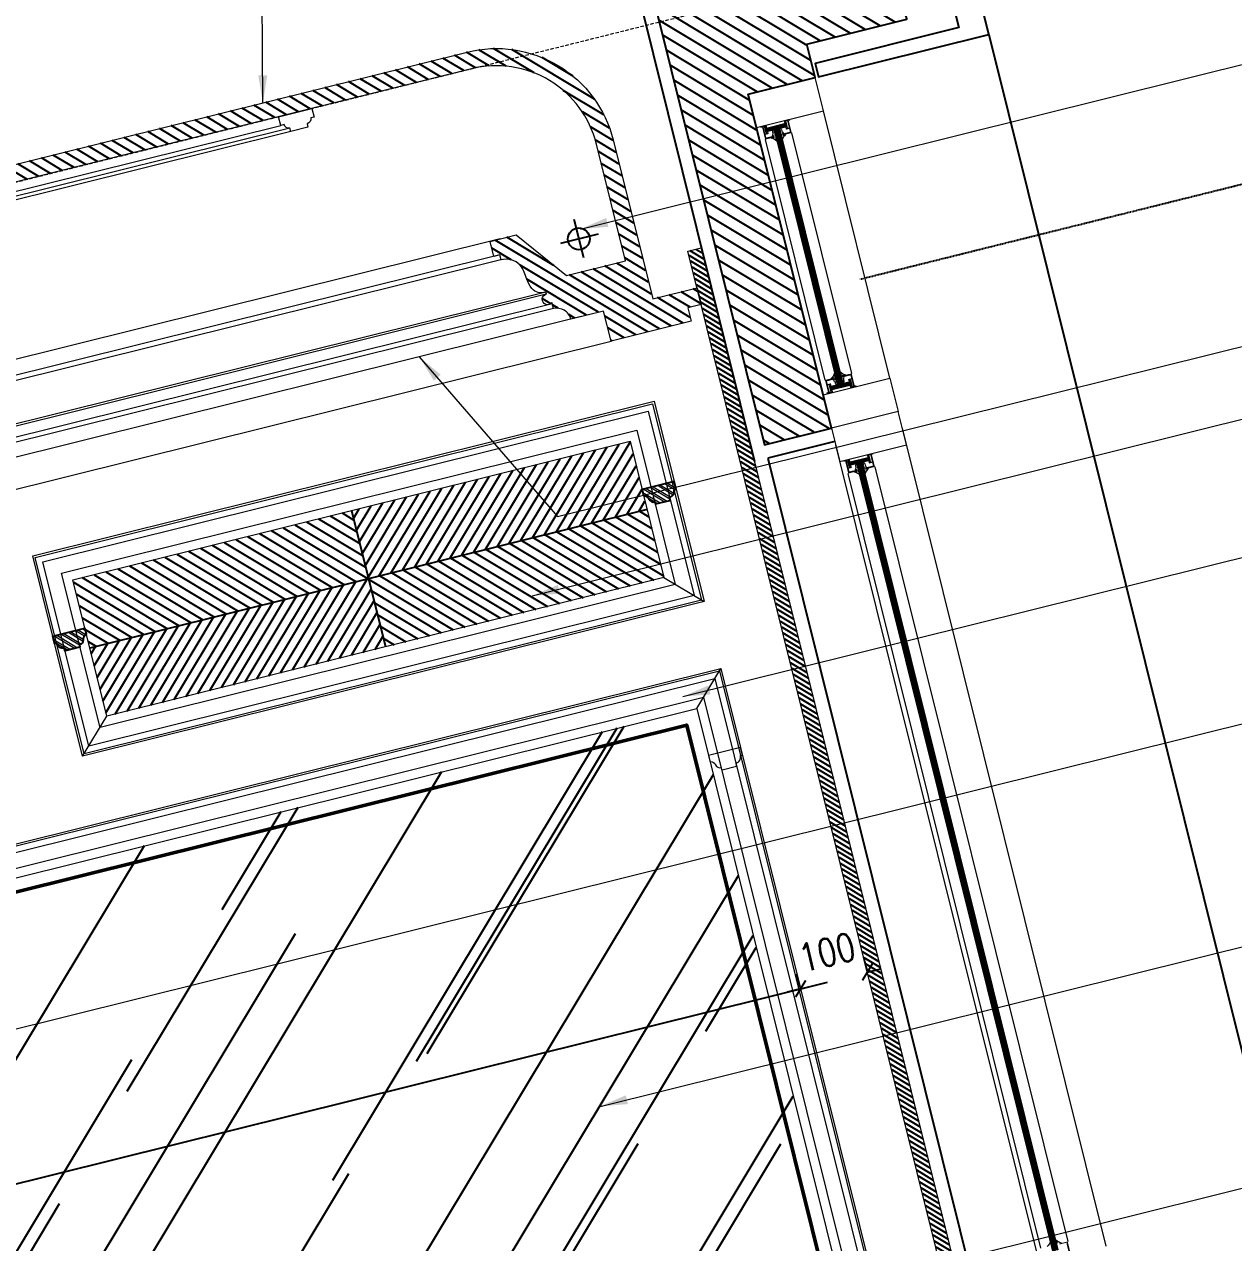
# Model space of a CAD drawing. Header units: inches. Extents: x 252212 to 296477, y 417293 to 492071.
# Drawn here: x 284515 to 286272, y 478074 to 479844 of the extents above; entities that cross this region are included whole.
import ezdxf

# ---------------------------------------------------------------- set-up
doc = ezdxf.new("R2010")
doc.units = ezdxf.units.IN
doc.header["$MEASUREMENT"] = 0
for name, pattern in [('DASHED', [0.75, 0.5, -0.25]), ('HIDDEN', [0.375, 0.25, -0.125]), ('HIDDEN2', [0.1875, 0.125, -0.0625])]:
    doc.linetypes.add(name, pattern=pattern)
for name, color, linetype, lineweight in [('1', 1, 'Continuous', 50), ('A-Dim-ID', 9, 'Continuous', 20), ('A-FLOR-SLAB', 5, 'Continuous', 40), ('A-GLAZ', 134, 'Continuous', 18), ('A-RNDR-ALUM', 1, 'Continuous', 9), ('A-RNDR-PT36', 253, 'Continuous', 20), ('GRC', 41, 'Continuous', 0), ('ID-NOTES', 3, 'Continuous', 0), ('Marble', 6, 'Continuous', 0)]:
    doc.layers.add(name, color=color, linetype=linetype, lineweight=lineweight)
for name, color, linetype in [('8', 8, 'Continuous'), ('A-DIM', 9, 'Continuous'), ('A-Hidden', 8, 'HIDDEN'), ('gypsum', 31, 'Continuous'), ('Layer1', 1, 'Continuous'), ('Layer2', 2, 'Continuous'), ('Layer3', 7, 'Continuous'), ('Layer7', 8, 'Continuous'), ('LIGHT', 130, 'Continuous'), ('MARBLE HATCH', 251, 'Continuous'), ('WOOD LINES', 35, 'Continuous')]:
    doc.layers.add(name, color=color, linetype=linetype)
doc.styles.add('ST9', font='romans.shx', dxfattribs={"width": 0.8})
doc.styles.add('ZZ-Dim All', font='romans.shx', dxfattribs={"width": 0.8})
doc.dimstyles.new('DIM 0200', dxfattribs={"dimscale": 200, "dimtxt": 1, "dimasz": 0.8, "dimexe": 0.5, "dimexo": 1, "dimgap": 0.4, "dimtad": 1, "dimdec": 0, "dimrnd": 10, "dimdsep": 46, "dimtxsty": 'ZZ-Dim All', "dimblk1": 'ARCHTICK', "dimblk2": 'ARCHTICK', "dimsah": 1, "dimcen": 1, "dimdle": 0.5, "dimclrd": 256, "dimclre": 256, "dimclrt": 256, "dimadec": 0, "dimazin": 2, "dimtfac": 1, "dimtdec": 0, "dimtix": 1, "dimtmove": 2, "dimatfit": 2, "dimfxl": 1, "dimfxlon": 1, "dimtolj": 1, "dimtzin": 0, "dimlwd": -1, "dimlwe": -1, "dimarcsym": 0})
doc.dimstyles.new('DIM-100', dxfattribs={"dimscale": 50, "dimtxt": 1.25, "dimasz": 1, "dimexe": 1, "dimexo": 1, "dimgap": 0.6, "dimtad": 1, "dimdec": 0, "dimrnd": 5, "dimdsep": 46, "dimtxsty": 'ZZ-Dim All', "dimblk1": 'ARCHTICK', "dimblk2": 'ARCHTICK', "dimsah": 1, "dimcen": 1, "dimdle": 1, "dimclrd": 256, "dimclre": 8, "dimclrt": 256, "dimazin": 2, "dimtfac": 1, "dimtdec": 0, "dimtix": 1, "dimtmove": 2, "dimatfit": 2, "dimfxl": 0.1, "dimtolj": 1, "dimtzin": 0, "dimlwd": -1, "dimlwe": -1, "dimarcsym": 0})
doc.dimstyles.new('DIM-20', dxfattribs={"dimscale": 1000, "dimtxt": 0.044, "dimasz": 0.035, "dimexe": 0.022, "dimexo": 0.022, "dimgap": 0.022, "dimtad": 1, "dimdec": 0, "dimzin": 0, "dimdsep": 46, "dimtxsty": 'ST9', "dimblk1": 'ARCHTICK', "dimblk2": 'ARCHTICK', "dimsah": 1, "dimcen": 0.088, "dimdle": 0.04, "dimclrd": 256, "dimclre": 256, "dimclrt": 3, "dimadec": 0, "dimazin": 0, "dimtfac": 1, "dimtdec": 0, "dimtix": 1, "dimtofl": 0, "dimtmove": 1, "dimatfit": 3, "dimldrblk": 'CLOSED', "dimfxl": 1, "dimtolj": 1, "dimtzin": 0, "dimarcsym": 0})
pattern_1 = [(148.971423, (267234.37, 421377.798), (-6.443319, -10.711379), [])]
pattern_2 = [(58.971423, (267234.37, 421377.798), (-10.711379, 6.443319), [])]

# ---------------------------------------------------------------- blocks, each defined once
blk = doc.blocks.new('GLAZ-4')
at = {"layer": 'A-GLAZ'}
for p, q in [((-26.3, 2238.5, 0), (-26.3, 1858.6, 0)), ((-24.9, 2238.5, 0), (-24.9, 1858.6, 0)), ((-23.6, 2238.5, 0), (-23.6, 1858.6, 0)), ((-22.3, 2238.5, 0), (-22.3, 1858.6, 0)), ((-20.9, 2238.5, 0), (-20.9, 1858.6, 0)), ((-19.6, 2238.5, 0), (-19.6, 1858.6, 0)), ((-18.3, 2238.5, 0), (-18.3, 1858.6, 0)), ((-26.3, 561.6, 0), (-26.3, 1741.5, 0)), ((-24.9, 561.6, 0), (-24.9, 1741.5, 0)), ((-23.6, 561.6, 0), (-23.6, 1741.5, 0)), ((-22.3, 561.6, 0), (-22.3, 1741.5, 0)), ((-20.9, 561.6, 0), (-20.9, 1741.5, 0)), ((-19.6, 561.6, 0), (-19.6, 1741.5, 0)), ((-18.3, 561.6, 0), (-18.3, 1741.5, 0))]:
    blk.add_line(p, q, dxfattribs=at)
at = {"layer": 'A-RNDR-ALUM'}
for p, q in [((-50, 1850, 0), (-50, 2250, 0)), ((50, 1850, 0), (50, 2250, 0)), ((-38.2, 2247.4, 0), (-37.5, 2247.4, 0)), ((-38.2, 2239.4, 0), (-38.2, 2247.4, 0)), ((-38.2, 2247.4, 0), (-37.5, 2247.4, 0)), ((-38.2, 2239.4, 0), (-38.2, 2247.4, 0)), ((-38.2, 2239.4, 0), (-37.5, 2239.4, 0)), ((-38.2, 2239.4, 0), (-37.5, 2239.4, 0)), ((-37.5, 2239.4, 0), (-37.5, 2247.4, 0)), ((-37.5, 2239.4, 0), (-37.5, 2247.4, 0)), ((-37.5, 2245.7, 0), (-7.1, 2245.7, 0)), ((-37.5, 2245.7, 0), (-7.1, 2245.7, 0)), ((-37.5, 2244.6, 0), (-7.1, 2244.6, 0)), ((-37.5, 2244.6, 0), (-7.1, 2244.6, 0)), ((-37.5, 2243.4, 0), (-7.1, 2243.4, 0)), ((-37.5, 2243.4, 0), (-7.1, 2243.4, 0)), ((-37.5, 2242.2, 0), (-7.1, 2242.2, 0)), ((-37.5, 2242.2, 0), (-7.1, 2242.2, 0)), ((-37.5, 2241.1, 0), (-7.1, 2241.1, 0)), ((-37.5, 2241.1, 0), (-7.1, 2241.1, 0)), ((-36, 2247.4, 0), (-35.3, 2247.4, 0)), ((-36, 2247.4, 0), (-35.3, 2247.4, 0)), ((-36, 2239.4, 0), (-35.3, 2239.4, 0)), ((-36, 2239.4, 0), (-35.3, 2239.4, 0)), ((-6.4, 2247.4, 0), (-7.1, 2247.4, 0)), ((-7.1, 2239.4, 0), (-7.1, 2247.4, 0)), ((-6.4, 2247.4, 0), (-7.1, 2247.4, 0)), ((-7.1, 2239.4, 0), (-7.1, 2247.4, 0)), ((-6.4, 2239.4, 0), (-7.1, 2239.4, 0)), ((-6.4, 2239.4, 0), (-7.1, 2239.4, 0)), ((-6.4, 2239.4, 0), (-6.4, 2247.4, 0)), ((-6.4, 2239.4, 0), (-6.4, 2247.4, 0)), ((-38.2, 1860.7, 0), (-37.5, 1860.7, 0)), ((-38.2, 1860.7, 0), (-38.2, 1852.6, 0)), ((-38.2, 1860.7, 0), (-37.5, 1860.7, 0)), ((-38.2, 1860.7, 0), (-38.2, 1852.6, 0)), ((-37.5, 1860.7, 0), (-37.5, 1852.6, 0)), ((-37.5, 1860.7, 0), (-37.5, 1852.6, 0)), ((-37.5, 1859, 0), (-7.1, 1859, 0)), ((-37.5, 1859, 0), (-7.1, 1859, 0)), ((-36, 1860.7, 0), (-35.3, 1860.7, 0)), ((-36, 1860.7, 0), (-35.3, 1860.7, 0)), ((-6.4, 1860.7, 0), (-7.1, 1860.7, 0)), ((-7.1, 1860.7, 0), (-7.1, 1852.6, 0)), ((-6.4, 1860.7, 0), (-7.1, 1860.7, 0)), ((-7.1, 1860.7, 0), (-7.1, 1852.6, 0)), ((-6.4, 1860.7, 0), (-6.4, 1852.6, 0)), ((-6.4, 1860.7, 0), (-6.4, 1852.6, 0)), ((-38.2, 1852.6, 0), (-37.5, 1852.6, 0)), ((-38.2, 1852.6, 0), (-37.5, 1852.6, 0)), ((-37.5, 1857.8, 0), (-7.1, 1857.8, 0)), ((-37.5, 1857.8, 0), (-7.1, 1857.8, 0)), ((-37.5, 1856.6, 0), (-7.1, 1856.6, 0)), ((-37.5, 1856.6, 0), (-7.1, 1856.6, 0)), ((-37.5, 1855.5, 0), (-7.1, 1855.5, 0)), ((-37.5, 1855.5, 0), (-7.1, 1855.5, 0)), ((-37.5, 1854.3, 0), (-7.1, 1854.3, 0)), ((-37.5, 1854.3, 0), (-7.1, 1854.3, 0)), ((-36, 1852.6, 0), (-35.3, 1852.6, 0)), ((-36, 1852.6, 0), (-35.3, 1852.6, 0)), ((-6.4, 1852.6, 0), (-7.1, 1852.6, 0)), ((-6.4, 1852.6, 0), (-7.1, 1852.6, 0)), ((-50, 1775, 0), (-50, 550, 0)), ((50, 1775, 0), (50, 550, 0)), ((-38.2, 1747.4, 0), (-37.5, 1747.4, 0)), ((-38.2, 1739.4, 0), (-38.2, 1747.4, 0)), ((-38.2, 1747.4, 0), (-37.5, 1747.4, 0)), ((-38.2, 1739.4, 0), (-38.2, 1747.4, 0)), ((-38.2, 1739.4, 0), (-37.5, 1739.4, 0)), ((-38.2, 1739.4, 0), (-37.5, 1739.4, 0)), ((-37.5, 1739.4, 0), (-37.5, 1747.4, 0)), ((-37.5, 1739.4, 0), (-37.5, 1747.4, 0)), ((-37.5, 1745.7, 0), (-7.1, 1745.7, 0)), ((-37.5, 1745.7, 0), (-7.1, 1745.7, 0)), ((-37.5, 1744.6, 0), (-7.1, 1744.6, 0)), ((-37.5, 1744.6, 0), (-7.1, 1744.6, 0)), ((-37.5, 1743.4, 0), (-7.1, 1743.4, 0)), ((-37.5, 1743.4, 0), (-7.1, 1743.4, 0)), ((-37.5, 1742.2, 0), (-7.1, 1742.2, 0)), ((-37.5, 1742.2, 0), (-7.1, 1742.2, 0)), ((-37.5, 1741.1, 0), (-7.1, 1741.1, 0)), ((-37.5, 1741.1, 0), (-7.1, 1741.1, 0)), ((-36, 1747.4, 0), (-35.3, 1747.4, 0)), ((-36, 1747.4, 0), (-35.3, 1747.4, 0)), ((-36, 1739.4, 0), (-35.3, 1739.4, 0)), ((-36, 1739.4, 0), (-35.3, 1739.4, 0)), ((-6.4, 1747.4, 0), (-7.1, 1747.4, 0)), ((-7.1, 1739.4, 0), (-7.1, 1747.4, 0)), ((-6.4, 1747.4, 0), (-7.1, 1747.4, 0)), ((-7.1, 1739.4, 0), (-7.1, 1747.4, 0)), ((-6.4, 1739.4, 0), (-7.1, 1739.4, 0)), ((-6.4, 1739.4, 0), (-7.1, 1739.4, 0)), ((-6.4, 1739.4, 0), (-6.4, 1747.4, 0)), ((-6.4, 1739.4, 0), (-6.4, 1747.4, 0))]:
    blk.add_line(p, q, dxfattribs=at)
at = {"layer": 'A-RNDR-ALUM', "elevation": 0}
for points in [[(-50, 2250), (50, 2250), (50, 2300), (-50, 2300)], [(-50, 1850), (50, 1850), (50, 1800), (-50, 1800)], [(-50, 1750), (50, 1750), (50, 1800), (-50, 1800)]]:
    blk.add_lwpolyline(points, close=True, dxfattribs=at)
at = {"layer": 'A-RNDR-ALUM', "const_width": 0.928, "elevation": 0}
for points in [[(-43.7, 2248.6, -0.414214), (-44.2, 2249.1)], [(-43.7, 2248.6, -0.414214), (-44.2, 2249.1)], [(-0.7, 2248.6, 0.414214), (-0.2, 2249.1)], [(-0.7, 2248.6, 0.414214), (-0.2, 2249.1)], [(-43.7, 1851.4, 0.414214), (-44.2, 1850.9)], [(-43.7, 1851.4, 0.414214), (-44.2, 1850.9)], [(-0.7, 1851.4, -0.414214), (-0.2, 1851)], [(-0.7, 1851.4, -0.414214), (-0.2, 1851)], [(-43.7, 1748.6, -0.414214), (-44.2, 1749.1)], [(-43.7, 1748.6, -0.414214), (-44.2, 1749.1)], [(-0.7, 1748.6, 0.414214), (-0.2, 1749.1)], [(-0.7, 1748.6, 0.414214), (-0.2, 1749.1)]]:
    blk.add_lwpolyline(points, format="xyb", dxfattribs=at)
at = {"layer": 'A-RNDR-ALUM', "elevation": 0}
for points in [[(-14, 2232.4), (-15.6, 2232.4), (-15.6, 2229.5, -0.015553), (-14.8, 2230), (-11.6, 2230, 0.104304), (-18.3, 2223.9), (-18.3, 2226.5, -0.016036), (-17.6, 2227.2), (-17.6, 2228.5), (-18.3, 2229.1), (-18.3, 2232), (-17.6, 2231.3), (-17.6, 2233.7), (-18.3, 2234.4), (-18.3, 2237.2), (-17.6, 2236.5), (-17.6, 2237.8, 0.414214), (-18.3, 2238.5), (-26.3, 2238.5, 0.414214), (-26.9, 2237.8), (-26.9, 2236.5), (-26.3, 2237.2), (-26.3, 2234.4), (-26.9, 2233.7), (-26.9, 2231.3), (-26.3, 2232), (-26.3, 2229.1), (-26.9, 2228.5), (-26.9, 2227.2, -0.016036), (-26.3, 2226.5), (-26.3, 2223.9, 0.104304), (-33, 2230), (-29.8, 2230, -0.015553), (-28.9, 2229.5), (-28.9, 2232.4), (-30.6, 2232.4, 0.021646), (-28.9, 2235.9), (-28.9, 2237.8, -0.414214), (-26.3, 2240.5), (-18.3, 2240.5, -0.414214), (-15.6, 2237.8), (-15.6, 2235.9, 0.021646)], [(-14, 1867.6), (-15.6, 1867.6), (-15.6, 1870.6, 0.015553), (-14.8, 1870), (-11.6, 1870, -0.104304), (-18.3, 1876.1), (-18.3, 1873.6, 0.016036), (-17.6, 1872.8), (-17.6, 1871.6), (-18.3, 1870.9), (-18.3, 1868.1), (-17.6, 1868.7), (-17.6, 1866.4), (-18.3, 1865.7), (-18.3, 1862.9), (-17.6, 1863.5), (-17.6, 1862.2, -0.414214), (-18.3, 1861.6), (-26.3, 1861.6, -0.414214), (-26.9, 1862.2), (-26.9, 1863.5), (-26.3, 1862.9), (-26.3, 1865.7), (-26.9, 1866.4), (-26.9, 1868.7), (-26.3, 1868.1), (-26.3, 1870.9), (-26.9, 1871.6), (-26.9, 1872.8, 0.016036), (-26.3, 1873.6), (-26.3, 1876.1, -0.104304), (-33, 1870), (-29.8, 1870, 0.015553), (-28.9, 1870.6), (-28.9, 1867.6), (-30.6, 1867.6, -0.021646), (-28.9, 1864.1), (-28.9, 1862.2, 0.414214), (-26.3, 1859.6), (-18.3, 1859.6, 0.414214), (-15.6, 1862.2), (-15.6, 1864.1, -0.021646)], [(-14, 1732.4), (-15.6, 1732.4), (-15.6, 1729.5, -0.015553), (-14.8, 1730), (-11.6, 1730, 0.104304), (-18.3, 1723.9), (-18.3, 1726.5, -0.016036), (-17.6, 1727.2), (-17.6, 1728.5), (-18.3, 1729.1), (-18.3, 1732), (-17.6, 1731.3), (-17.6, 1733.7), (-18.3, 1734.4), (-18.3, 1737.2), (-17.6, 1736.5), (-17.6, 1737.8, 0.414214), (-18.3, 1738.5), (-26.3, 1738.5, 0.414214), (-26.9, 1737.8), (-26.9, 1736.5), (-26.3, 1737.2), (-26.3, 1734.4), (-26.9, 1733.7), (-26.9, 1731.3), (-26.3, 1732), (-26.3, 1729.1), (-26.9, 1728.5), (-26.9, 1727.2, -0.016036), (-26.3, 1726.5), (-26.3, 1723.9, 0.104304), (-33, 1730), (-29.8, 1730, -0.015553), (-28.9, 1729.5), (-28.9, 1732.4), (-30.6, 1732.4, 0.021646), (-28.9, 1735.9), (-28.9, 1737.8, -0.414214), (-26.3, 1740.5), (-18.3, 1740.5, -0.414214), (-15.6, 1737.8), (-15.6, 1735.9, 0.021646)]]:
    blk.add_lwpolyline(points, format="xyb", close=True, dxfattribs=at)
for points in [[(-11.6, 570, -0.104304), (-18.3, 576.1), (-18.3, 573.6, 0.016036), (-17.6, 572.8), (-17.6, 571.6)], [(-26.3, 573.6), (-26.3, 576.1, -0.104304), (-33, 570)]]:
    blk.add_lwpolyline(points, format="xyb", dxfattribs=at)
at = {"layer": 'A-RNDR-ALUM'}
for points in [[(-44.6, 2250, 0), (-44.6, 2249.1, 0), (-42.2, 2250, 0), (-43.7, 2249.1, 0)], [(-44.6, 2250, 0), (-44.6, 2249.1, 0), (-42.2, 2250, 0), (-43.7, 2249.1, 0)], [(-42.2, 2250, 0), (-43.7, 2249.1, 0), (-42.2, 2248.2, 0), (-43.7, 2248.2, 0)], [(-42.2, 2250, 0), (-43.7, 2249.1, 0), (-42.2, 2248.2, 0), (-43.7, 2248.2, 0)], [(-36.9, 2248.2, 0), (-35, 2250, 0), (-39.8, 2248.2, 0), (-39.8, 2250, 0)], [(-36.9, 2248.2, 0), (-35, 2250, 0), (-39.8, 2248.2, 0), (-39.8, 2250, 0)], [(-36.9, 2246, 0), (-35, 2246, 0), (-36.9, 2248.2, 0), (-35, 2250, 0)], [(-36.9, 2246, 0), (-35, 2246, 0), (-36.9, 2248.2, 0), (-35, 2250, 0)], [(-7.5, 2248.2, 0), (-9.4, 2250, 0), (-4.6, 2248.2, 0), (-4.6, 2250, 0)], [(-7.5, 2246, 0), (-9.4, 2246, 0), (-7.5, 2248.2, 0), (-9.4, 2250, 0)], [(-7.5, 2246, 0), (-9.4, 2246, 0), (-7.5, 2248.2, 0), (-9.4, 2250, 0)], [(-7.5, 2248.2, 0), (-9.4, 2250, 0), (-4.6, 2248.2, 0), (-4.6, 2250, 0)], [(-2.2, 2250, 0), (-0.7, 2249.1, 0), (-2.2, 2248.2, 0), (-0.7, 2248.2, 0)], [(0.2, 2250, 0), (0.2, 2249.1, 0), (-2.2, 2250, 0), (-0.7, 2249.1, 0)], [(-2.2, 2250, 0), (-0.7, 2249.1, 0), (-2.2, 2248.2, 0), (-0.7, 2248.2, 0)], [(0.2, 2250, 0), (0.2, 2249.1, 0), (-2.2, 2250, 0), (-0.7, 2249.1, 0)], [(-40.6, 2232.4, 0), (-40.6, 2231.2, 0), (-29.9, 2232.4, 0), (-29.9, 2231.2, 0)], [(-40.6, 2232.4, 0), (-40.6, 2231.2, 0), (-29.9, 2232.4, 0), (-29.9, 2231.2, 0)], [(-40.6, 2231.2, 0), (-40.6, 2230, 0), (-29.9, 2231.2, 0), (-29.9, 2230, 0)], [(-40.6, 2231.2, 0), (-40.6, 2230, 0), (-29.9, 2231.2, 0), (-29.9, 2230, 0)], [(-39.8, 2236.7, 0), (-39.8, 2238.6, 0), (-35, 2236.7, 0), (-36.9, 2238.6, 0)], [(-39.8, 2236.7, 0), (-39.8, 2238.6, 0), (-35, 2236.7, 0), (-36.9, 2238.6, 0)], [(-36.9, 2240.7, 0), (-35, 2240.7, 0), (-36.9, 2238.6, 0), (-35, 2236.7, 0)], [(-36.9, 2240.7, 0), (-35, 2240.7, 0), (-36.9, 2238.6, 0), (-35, 2236.7, 0)], [(-4.3, 2232.4, 0), (-4.3, 2231.2, 0), (-15.1, 2232.4, 0), (-15.1, 2231.2, 0)], [(-4.3, 2232.4, 0), (-4.3, 2231.2, 0), (-15.1, 2232.4, 0), (-15.1, 2231.2, 0)], [(-4.3, 2231.2, 0), (-4.3, 2230, 0), (-15.1, 2231.2, 0), (-15.1, 2230, 0)], [(-4.3, 2231.2, 0), (-4.3, 2230, 0), (-15.1, 2231.2, 0), (-15.1, 2230, 0)], [(-7.5, 2240.7, 0), (-9.4, 2240.7, 0), (-7.5, 2238.6, 0), (-9.4, 2236.7, 0)], [(-7.5, 2240.7, 0), (-9.4, 2240.7, 0), (-7.5, 2238.6, 0), (-9.4, 2236.7, 0)], [(-4.6, 2236.7, 0), (-4.6, 2238.6, 0), (-9.4, 2236.7, 0), (-7.5, 2238.6, 0)], [(-4.6, 2236.7, 0), (-4.6, 2238.6, 0), (-9.4, 2236.7, 0), (-7.5, 2238.6, 0)], [(-40.6, 1868.8, 0), (-40.6, 1870, 0), (-29.9, 1868.8, 0), (-29.9, 1870, 0)], [(-40.6, 1868.8, 0), (-40.6, 1870, 0), (-29.9, 1868.8, 0), (-29.9, 1870, 0)], [(-40.6, 1867.6, 0), (-40.6, 1868.8, 0), (-29.9, 1867.6, 0), (-29.9, 1868.8, 0)], [(-40.6, 1867.6, 0), (-40.6, 1868.8, 0), (-29.9, 1867.6, 0), (-29.9, 1868.8, 0)], [(-39.8, 1863.3, 0), (-39.8, 1861.5, 0), (-35, 1863.3, 0), (-36.9, 1861.5, 0)], [(-39.8, 1863.3, 0), (-39.8, 1861.5, 0), (-35, 1863.3, 0), (-36.9, 1861.5, 0)], [(-36.9, 1859.3, 0), (-35, 1859.3, 0), (-36.9, 1861.5, 0), (-35, 1863.3, 0)], [(-36.9, 1859.3, 0), (-35, 1859.3, 0), (-36.9, 1861.5, 0), (-35, 1863.3, 0)], [(-4.3, 1868.8, 0), (-4.3, 1870, 0), (-15.1, 1868.8, 0), (-15.1, 1870, 0)], [(-4.3, 1868.8, 0), (-4.3, 1870, 0), (-15.1, 1868.8, 0), (-15.1, 1870, 0)], [(-4.3, 1867.6, 0), (-4.3, 1868.8, 0), (-15.1, 1867.6, 0), (-15.1, 1868.8, 0)], [(-4.3, 1867.6, 0), (-4.3, 1868.8, 0), (-15.1, 1867.6, 0), (-15.1, 1868.8, 0)], [(-4.6, 1863.3, 0), (-4.6, 1861.5, 0), (-9.4, 1863.3, 0), (-7.5, 1861.5, 0)], [(-7.5, 1859.3, 0), (-9.4, 1859.3, 0), (-7.5, 1861.5, 0), (-9.4, 1863.3, 0)], [(-4.6, 1863.3, 0), (-4.6, 1861.5, 0), (-9.4, 1863.3, 0), (-7.5, 1861.5, 0)], [(-7.5, 1859.3, 0), (-9.4, 1859.3, 0), (-7.5, 1861.5, 0), (-9.4, 1863.3, 0)], [(-44.6, 1850, 0), (-44.6, 1850.9, 0), (-42.2, 1850, 0), (-43.7, 1850.9, 0)], [(-44.6, 1850, 0), (-44.6, 1850.9, 0), (-42.2, 1850, 0), (-43.7, 1850.9, 0)], [(-42.2, 1850, 0), (-43.7, 1850.9, 0), (-42.2, 1851.9, 0), (-43.7, 1851.9, 0)], [(-42.2, 1850, 0), (-43.7, 1850.9, 0), (-42.2, 1851.9, 0), (-43.7, 1851.9, 0)], [(-36.9, 1851.9, 0), (-35, 1850, 0), (-39.8, 1851.9, 0), (-39.8, 1850, 0)], [(-36.9, 1851.9, 0), (-35, 1850, 0), (-39.8, 1851.9, 0), (-39.8, 1850, 0)], [(-36.9, 1854, 0), (-35, 1854, 0), (-36.9, 1851.9, 0), (-35, 1850, 0)], [(-36.9, 1854, 0), (-35, 1854, 0), (-36.9, 1851.9, 0), (-35, 1850, 0)], [(-7.5, 1854, 0), (-9.4, 1854, 0), (-7.5, 1851.9, 0), (-9.4, 1850, 0)], [(-7.5, 1854, 0), (-9.4, 1854, 0), (-7.5, 1851.9, 0), (-9.4, 1850, 0)], [(-7.5, 1851.9, 0), (-9.4, 1850, 0), (-4.6, 1851.9, 0), (-4.6, 1850, 0)], [(-7.5, 1851.9, 0), (-9.4, 1850, 0), (-4.6, 1851.9, 0), (-4.6, 1850, 0)], [(-2.2, 1850, 0), (-0.7, 1850.9, 0), (-2.2, 1851.9, 0), (-0.7, 1851.9, 0)], [(-2.2, 1850, 0), (-0.7, 1850.9, 0), (-2.2, 1851.9, 0), (-0.7, 1851.9, 0)], [(0.2, 1850, 0), (0.2, 1850.9, 0), (-2.2, 1850, 0), (-0.7, 1850.9, 0)], [(0.2, 1850, 0), (0.2, 1850.9, 0), (-2.2, 1850, 0), (-0.7, 1850.9, 0)], [(-44.6, 1750, 0), (-44.6, 1749.1, 0), (-42.2, 1750, 0), (-43.7, 1749.1, 0)], [(-44.6, 1750, 0), (-44.6, 1749.1, 0), (-42.2, 1750, 0), (-43.7, 1749.1, 0)], [(-42.2, 1750, 0), (-43.7, 1749.1, 0), (-42.2, 1748.2, 0), (-43.7, 1748.2, 0)], [(-42.2, 1750, 0), (-43.7, 1749.1, 0), (-42.2, 1748.2, 0), (-43.7, 1748.2, 0)], [(-36.9, 1748.2, 0), (-35, 1750, 0), (-39.8, 1748.2, 0), (-39.8, 1750, 0)], [(-36.9, 1748.2, 0), (-35, 1750, 0), (-39.8, 1748.2, 0), (-39.8, 1750, 0)], [(-39.8, 1736.7, 0), (-39.8, 1738.6, 0), (-35, 1736.7, 0), (-36.9, 1738.6, 0)], [(-39.8, 1736.7, 0), (-39.8, 1738.6, 0), (-35, 1736.7, 0), (-36.9, 1738.6, 0)], [(-36.9, 1746, 0), (-35, 1746, 0), (-36.9, 1748.2, 0), (-35, 1750, 0)], [(-36.9, 1746, 0), (-35, 1746, 0), (-36.9, 1748.2, 0), (-35, 1750, 0)], [(-36.9, 1740.7, 0), (-35, 1740.7, 0), (-36.9, 1738.6, 0), (-35, 1736.7, 0)], [(-36.9, 1740.7, 0), (-35, 1740.7, 0), (-36.9, 1738.6, 0), (-35, 1736.7, 0)], [(-7.5, 1748.2, 0), (-9.4, 1750, 0), (-4.6, 1748.2, 0), (-4.6, 1750, 0)], [(-7.5, 1746, 0), (-9.4, 1746, 0), (-7.5, 1748.2, 0), (-9.4, 1750, 0)], [(-7.5, 1746, 0), (-9.4, 1746, 0), (-7.5, 1748.2, 0), (-9.4, 1750, 0)], [(-7.5, 1748.2, 0), (-9.4, 1750, 0), (-4.6, 1748.2, 0), (-4.6, 1750, 0)], [(-7.5, 1740.7, 0), (-9.4, 1740.7, 0), (-7.5, 1738.6, 0), (-9.4, 1736.7, 0)], [(-7.5, 1740.7, 0), (-9.4, 1740.7, 0), (-7.5, 1738.6, 0), (-9.4, 1736.7, 0)], [(-4.6, 1736.7, 0), (-4.6, 1738.6, 0), (-9.4, 1736.7, 0), (-7.5, 1738.6, 0)], [(-4.6, 1736.7, 0), (-4.6, 1738.6, 0), (-9.4, 1736.7, 0), (-7.5, 1738.6, 0)], [(-2.2, 1750, 0), (-0.7, 1749.1, 0), (-2.2, 1748.2, 0), (-0.7, 1748.2, 0)], [(0.2, 1750, 0), (0.2, 1749.1, 0), (-2.2, 1750, 0), (-0.7, 1749.1, 0)], [(-2.2, 1750, 0), (-0.7, 1749.1, 0), (-2.2, 1748.2, 0), (-0.7, 1748.2, 0)], [(0.2, 1750, 0), (0.2, 1749.1, 0), (-2.2, 1750, 0), (-0.7, 1749.1, 0)], [(-40.6, 1732.4, 0), (-40.6, 1731.2, 0), (-29.9, 1732.4, 0), (-29.9, 1731.2, 0)], [(-40.6, 1732.4, 0), (-40.6, 1731.2, 0), (-29.9, 1732.4, 0), (-29.9, 1731.2, 0)], [(-40.6, 1731.2, 0), (-40.6, 1730, 0), (-29.9, 1731.2, 0), (-29.9, 1730, 0)], [(-40.6, 1731.2, 0), (-40.6, 1730, 0), (-29.9, 1731.2, 0), (-29.9, 1730, 0)], [(-4.3, 1732.4, 0), (-4.3, 1731.2, 0), (-15.1, 1732.4, 0), (-15.1, 1731.2, 0)], [(-4.3, 1732.4, 0), (-4.3, 1731.2, 0), (-15.1, 1732.4, 0), (-15.1, 1731.2, 0)], [(-4.3, 1731.2, 0), (-4.3, 1730, 0), (-15.1, 1731.2, 0), (-15.1, 1730, 0)], [(-4.3, 1731.2, 0), (-4.3, 1730, 0), (-15.1, 1731.2, 0), (-15.1, 1730, 0)], [(-4.3, 568.8, 0), (-4.3, 570, 0), (-15.1, 568.8, 0), (-15.1, 570, 0)], [(-4.3, 568.8, 0), (-4.3, 570, 0), (-15.1, 568.8, 0), (-15.1, 570, 0)]]:
    blk.add_solid(points, dxfattribs=at)
for points in [[(-42.2, 2230, 0), (-39.8, 2232.4, 0), (-42.2, 2250, 0), (-39.8, 2250, 0)], [(-42.2, 2230, 0), (-39.8, 2232.4, 0), (-42.2, 2250, 0), (-39.8, 2250, 0)], [(-4.6, 2232.4, 0), (-2.2, 2230, 0), (-4.6, 2250, 0), (-2.2, 2250, 0)], [(-4.6, 2232.4, 0), (-2.2, 2230, 0), (-4.6, 2250, 0), (-2.2, 2250, 0)], [(-42.2, 2230, 0), (-39.8, 2232.4, 0), (-40.1, 2230, 0), (-40.1, 2232.4, 0)], [(-42.2, 2230, 0), (-39.8, 2232.4, 0), (-40.1, 2230, 0), (-40.1, 2232.4, 0)], [(-2.2, 2230, 0), (-4.6, 2232.4, 0), (-4.3, 2230, 0), (-4.3, 2232.4, 0)], [(-2.2, 2230, 0), (-4.6, 2232.4, 0), (-4.3, 2230, 0), (-4.3, 2232.4, 0)], [(-42.2, 1870, 0), (-39.8, 1867.6, 0), (-42.2, 1850, 0), (-39.8, 1850, 0)], [(-42.2, 1870, 0), (-39.8, 1867.6, 0), (-40.1, 1870, 0), (-40.1, 1867.6, 0)], [(-42.2, 1870, 0), (-39.8, 1867.6, 0), (-42.2, 1850, 0), (-39.8, 1850, 0)], [(-42.2, 1870, 0), (-39.8, 1867.6, 0), (-40.1, 1870, 0), (-40.1, 1867.6, 0)], [(-4.6, 1867.6, 0), (-2.2, 1870, 0), (-4.6, 1850, 0), (-2.2, 1850, 0)], [(-2.2, 1870, 0), (-4.6, 1867.6, 0), (-4.3, 1870, 0), (-4.3, 1867.6, 0)], [(-4.6, 1867.6, 0), (-2.2, 1870, 0), (-4.6, 1850, 0), (-2.2, 1850, 0)], [(-2.2, 1870, 0), (-4.6, 1867.6, 0), (-4.3, 1870, 0), (-4.3, 1867.6, 0)], [(-42.2, 1730, 0), (-39.8, 1732.4, 0), (-42.2, 1750, 0), (-39.8, 1750, 0)], [(-42.2, 1730, 0), (-39.8, 1732.4, 0), (-42.2, 1750, 0), (-39.8, 1750, 0)], [(-4.6, 1732.4, 0), (-2.2, 1730, 0), (-4.6, 1750, 0), (-2.2, 1750, 0)], [(-4.6, 1732.4, 0), (-2.2, 1730, 0), (-4.6, 1750, 0), (-2.2, 1750, 0)], [(-42.2, 1730, 0), (-39.8, 1732.4, 0), (-40.1, 1730, 0), (-40.1, 1732.4, 0)], [(-42.2, 1730, 0), (-39.8, 1732.4, 0), (-40.1, 1730, 0), (-40.1, 1732.4, 0)], [(-2.2, 1730, 0), (-4.6, 1732.4, 0), (-4.3, 1730, 0), (-4.3, 1732.4, 0)], [(-2.2, 1730, 0), (-4.6, 1732.4, 0), (-4.3, 1730, 0), (-4.3, 1732.4, 0)], [(-4.6, 567.6, 0), (-2.2, 570, 0), (-4.6, 550, 0), (-2.2, 550, 0)], [(-2.2, 570, 0), (-4.6, 567.6, 0), (-4.3, 570, 0), (-4.3, 567.6, 0)], [(-4.6, 567.6, 0), (-2.2, 570, 0), (-4.6, 550, 0), (-2.2, 550, 0)], [(-2.2, 570, 0), (-4.6, 567.6, 0), (-4.3, 570, 0), (-4.3, 567.6, 0)]]:
    blk.add_trace(points, dxfattribs=at)
at = {"layer": 'A-RNDR-PT36'}
for p, q in [((-42.2, 2230, 0), (-42.2, 1870, 0)), ((-2.2, 1870, 0), (-2.2, 2230, 0)), ((-42.2, 570, 0), (-42.2, 1730, 0)), ((-2.2, 1730, 0), (-2.2, 570, 0))]:
    blk.add_line(p, q, dxfattribs=at)
blk = doc.blocks.new('GF-11_SEC B')
at = {"layer": 'Layer7'}
h = blk.add_hatch(dxfattribs=at)
h.set_pattern_fill('ANSI31,_O', color=8, scale=5)
h.set_pattern_definition([(45, (-114263.253, 66663.318), (-11.2253202, 11.2253202), [])])
h.paths.add_polyline_path([(18422.8, 1778.2), (18072.8, 1778.2), (18072.8, 978.2), (18222.8, 978.2), (18222.8, 928.2), (18322.8, 928.2), (18322.8, 428.2), (18422.8, 428.2)])
h.paths.add_polyline_path([(18422.8, -871.8), (18322.8, -871.8), (18322.8, -1371.8), (18222.8, -1371.8), (18222.8, -1421.8), (18072.8, -1421.8), (18072.8, -2471.8), (18422.8, -2471.8)])
at = {"layer": 'Layer1'}
for p, q in [((18442.8, 1778.2), (18442.8, 408.2)), ((17962.8, 928.2, 0), (17962.8, -1371.8, 0))]:
    blk.add_line(p, q, dxfattribs=at)
blk.add_lwpolyline([(17962.8, 1178.2), (18072.8, 1178.2), (18072.8, 1158.2), (18002.8, 1158.2), (18002.8, 948.2), (18217.8, 948.2), (18217.8, 928.2), (17962.8, 928.2), (17962.8, 958.2), (17982.8, 978.2), (17982.8, 1128.2), (17962.8, 1148.2)], close=True, dxfattribs=at)
at = {"layer": 'Layer1', "elevation": 0}
blk.add_lwpolyline([(18322.8, 408.2), (18422.8, 408.2)], dxfattribs=at)
at = {"layer": 'Layer1'}
blk.add_lwpolyline([(18422.8, 408.2), (18422.8, -851.8)], dxfattribs=at)
at = {"layer": 'Layer3'}
blk.add_lwpolyline([(18322.8, 928.2), (18222.8, 928.2), (18222.8, 978.2), (18072.8, 978.2), (18072.8, 1778.2), (18422.8, 1778.2), (18422.8, 428.2), (18322.8, 428.2), (18322.8, 928.2)], dxfattribs=at)
at = {"layer": 'A-FLOR-SLAB', "xscale": -1}
blk.add_blockref('GLAZ-4', (18272.8, -1371.8, 0), dxfattribs=at)
blk = doc.blocks.new('L1')
at = {"layer": 'LIGHT', "elevation": 0}
for points in [[(-58.2, 76.7), (-58.2, 19.5)], [(-58.2, 76.7), (-58.2, 19.5)], [(-29.2, 47.4), (-85.5, 47.4)], [(-29.2, 47.4), (-85.5, 47.4)]]:
    blk.add_lwpolyline(points, dxfattribs=at)
at = {"layer": 'LIGHT'}
blk.add_circle((-58.2, 47.4, 0), 15.9, dxfattribs=at)
blk.add_circle((-58.2, 47.4, 0), 15.9, dxfattribs=at)
blk = doc.blocks.new('SECTION A AND B CEILING')
at = {"layer": '8'}
h = blk.add_hatch(dxfattribs=at)
h.set_pattern_fill('ANSI31', color=256, scale=100, style=0)
edge = h.paths.add_edge_path()
edge.add_line((113691.1, 11126.9), (116053.5, 11126.9))
edge.add_arc((116053.5, 10976.9), 150, 0, 90, ccw=False)
edge.add_line((116203.5, 10976.9), (116203.5, 10801.9))
edge.add_line((116203.5, 10801.9), (116115, 10801.9))
edge.add_line((116115, 10801.9), (116058.4, 10876.9))
edge.add_line((116058.4, 10876.9), (116019.3, 10876.9))
edge.add_line((116019.3, 10876.9), (116019.3, 10854.4))
edge.add_line((116019.3, 10854.4), (116028.3, 10854.4))
edge.add_line((116028.3, 10854.4), (116028.3, 10846.9))
edge.add_arc((116029.2, 10819), 28, 29.519, 91.8217, ccw=False)
edge.add_arc((116021.1, 10817.3), 35.9, 6.5273, 25.3967, ccw=False)
edge.add_arc((115725.5, 10783.3), 333.5, 4.7514, 6.5687, ccw=False)
edge.add_arc((116111, 10816.6), 53.5, 186.1636, 202.8448)
edge.add_arc((116078, 10803.7), 18.1, -154.2285, -83.169)
edge.add_line((116080.1, 10785.8), (116080.1, 10782.8))
edge.add_arc((116080.1, 10775), 7.8, 90, 308.4673)
edge.add_line((116085, 10768.9), (116085, 10759.9))
edge.add_arc((116085, 10738.9), 21, 0, 90, ccw=False)
edge.add_line((116106, 10738.9), (116155, 10738.9))
edge.add_line((116155, 10738.9), (116155, 10693.9))
edge.add_line((116155, 10693.9), (116275, 10693.9))
edge.add_line((116275, 10693.9), (116275, 10713.9))
edge.add_line((116275, 10713.9), (116295, 10713.9))
edge.add_line((116295, 10713.9), (116295, 10738.9))
edge.add_line((116295, 10738.9), (116228.5, 10738.9))
edge.add_line((116228.5, 10738.9), (116228.5, 10976.9))
edge.add_arc((116053.5, 10976.9), 175, 0, 90)
edge.add_line((116053.5, 11151.9), (113691.1, 11151.9))
edge.add_line((113691.1, 11151.9), (113166.5, 11151.9))
edge.add_arc((113166.5, 10976.9), 175, 90, 180)
edge.add_line((112991.5, 10976.9), (112991.5, 10738.9))
edge.add_line((112991.5, 10738.9), (112925, 10738.9))
edge.add_line((112925, 10738.9), (112925, 10713.9))
edge.add_line((112925, 10713.9), (112945, 10713.9))
edge.add_line((112945, 10713.9), (112945, 10693.9))
edge.add_line((112945, 10693.9), (113065, 10693.9))
edge.add_line((113065, 10693.9), (113065, 10738.9))
edge.add_line((113065, 10738.9), (113114, 10738.9))
edge.add_arc((113135, 10738.9), 21, 90, 180, ccw=False)
edge.add_line((113135, 10759.9), (113135, 10768.9))
edge.add_arc((113139.8, 10775), 7.8, -128.4673, 90)
edge.add_line((113139.8, 10782.8), (113139.8, 10785.8))
edge.add_arc((113142, 10803.7), 18.1, -96.831, -25.7715)
edge.add_arc((113109, 10816.6), 53.5, -22.8448, -6.1636)
edge.add_arc((113494.5, 10783.3), 333.5, 173.4313, 175.2486, ccw=False)
edge.add_arc((113198.9, 10817.3), 35.9, 154.6033, 173.4727, ccw=False)
edge.add_arc((113190.8, 10819), 28, 88.1783, 150.481, ccw=False)
edge.add_line((113191.7, 10846.9), (113191.7, 10854.4))
edge.add_line((113191.7, 10854.4), (113200.7, 10854.4))
edge.add_line((113200.7, 10854.4), (113200.7, 10876.9))
edge.add_line((113200.7, 10876.9), (113161.6, 10876.9))
edge.add_line((113161.6, 10876.9), (113105, 10801.9))
edge.add_line((113105, 10801.9), (113016.5, 10801.9))
edge.add_line((113016.5, 10801.9), (113016.5, 10976.9))
edge.add_arc((113166.5, 10976.9), 150, 90, 180, ccw=False)
edge.add_line((113166.5, 11126.9), (113691.1, 11126.9))
at = {"layer": 'gypsum', "lineweight": 0, "ltscale": 5}
blk.add_lwpolyline([(116053.5, 11151.9), (113691.1, 11151.9), (113166.5, 11151.9, 0.414214), (112991.5, 10976.9), (112991.5, 10738.9), (112925, 10738.9), (112925, 10713.9), (112945, 10713.9), (112945, 10693.9), (113065, 10693.9), (113065, 10738.9), (113114, 10738.9, -0.414214), (113135, 10759.9), (113135, 10768.9, 1.408012), (113139.8, 10782.8), (113139.8, 10785.8, 0.320389), (113158.3, 10795.9, 0.072914), (113162.2, 10810.9, -0.007929), (113163.2, 10821.4, -0.08252), (113166.5, 10832.7, -0.278747), (113191.7, 10846.9), (113191.7, 10854.4), (113200.7, 10854.4), (113200.7, 10876.9), (113161.6, 10876.9), (113105, 10801.9), (113016.5, 10801.9), (113016.5, 10801.9), (113016.5, 10976.9, -0.414214), (113166.5, 11126.9), (113691.1, 11126.9), (116053.5, 11126.9, -0.414214)], format="xyb", dxfattribs=at)
at = {"xscale": -1, "rotation": 359.9999999999999}
blk.add_blockref('L1', (113016.5, 10801.9), dxfattribs=at)
blk = doc.blocks.new('_ARCHTICK')
at = {"color": 0, "linetype": 'ByBlock', "const_width": 0.15}
blk.add_lwpolyline([(-0.5, -0.5), (0.5, 0.5)], dxfattribs=at)
blk = doc.blocks.new('*D76')
at = {"layer": 'A-DIM', "transparency": 16777216}
blk.add_line((287401.9, 480388.1), (287530.6, 479870.9), dxfattribs=at)
at = {"layer": 'A-DIM', "color": 8, "linetype": 'HIDDEN2', "transparency": 16777216}
for p, q in [((287095.3, 480260.3), (287462.5, 480351.7)), ((285729.7, 479474.3), (287567, 479931.4))]:
    blk.add_line(p, q, dxfattribs=at)
at = {"layer": 'Defpoints', "color": 0, "transparency": 16777216}
for p in [(287046.8, 480248.3, 0), (287518.5, 479919.4), (285681.2, 479462.3)]:
    blk.add_point(p, dxfattribs=at)
at = {"layer": 'A-DIM', "transparency": 16777216, "xscale": 49.99999999999999, "yscale": 49.99999999999999, "zscale": 49.99999999999999}
for p, rotation in [((287413.9, 480339.6), 103.9714232829857), ((287518.5, 479919.4), 283.9714232829857)]:
    blk.add_blockref('_ARCHTICK', p, dxfattribs=dict(at, rotation=rotation))
at = {"layer": 'A-DIM', "color": 3, "transparency": 16777216, "insert": (287412.9, 480116.2), "char_height": 50, "attachment_point": 5, "rotation": 103.9714, "style": 'ZZ-Dim All'}
blk.add_mtext('\\A1;435', dxfattribs=at)
blk = doc.blocks.new('*D150')
at = {"layer": 'A-Dim-ID', "lineweight": -2, "transparency": 16777216}
blk.add_line((282527.5, 477668), (285681.4, 478452.7), dxfattribs=at)
at = {"layer": 'Defpoints', "color": 0, "transparency": 16777216}
for p in [(285642.6, 478443, 0), (285642.6, 478443), (282566.4, 477677.7, 0)]:
    blk.add_point(p, dxfattribs=at)
at = {"layer": 'A-Dim-ID', "lineweight": -2, "transparency": 16777216, "xscale": 20, "yscale": 20, "zscale": 20}
for p, rotation in [((285642.6, 478443), 13.9714232829857), ((282566.4, 477677.7), 193.9714232829857)]:
    blk.add_blockref('_ARCHTICK', p, dxfattribs=dict(at, rotation=rotation))
at = {"layer": 'A-Dim-ID', "color": 3, "transparency": 16777216, "insert": (284094.3, 478101.1), "char_height": 40, "attachment_point": 5, "rotation": 13.9714, "style": 'ST9'}
blk.add_mtext('\\A1;3170', dxfattribs=at)
blk = doc.blocks.new('_CLOSED')
at = {"color": 0, "linetype": 'ByBlock'}
for p, q in [((-1, 0.167), (0, 0)), ((-1, 0.167), (-1, -0.167)), ((0, 0), (-1, -0.167)), ((0, 0), (-1, 0))]:
    blk.add_line(p, q, dxfattribs=at)
blk = doc.blocks.new('*D151')
at = {"layer": 'A-Dim-ID', "lineweight": -2, "transparency": 16777216}
for p, q in [((285739.2, 478469.1), (285734.3, 478488.5)), ((285642.1, 478444.9), (285637.3, 478464.4)), ((285739.6, 478467.2), (285759, 478472)), ((285642.6, 478443), (285623.2, 478438.2))]:
    blk.add_line(p, q, dxfattribs=at)
at = {"layer": 'Defpoints', "color": 0, "transparency": 16777216}
for p in [(285739.6, 478467.2), (285744.5, 478447.7, 0), (285647.4, 478423.6, 0)]:
    blk.add_point(p, dxfattribs=at)
at = {"layer": 'A-Dim-ID', "lineweight": -2, "transparency": 16777216, "xscale": 20, "yscale": 20, "zscale": 20}
for p, rotation in [((285739.6, 478467.2), 193.9714232829857), ((285642.6, 478443), 13.9714232829857)]:
    blk.add_blockref('_ARCHTICK', p, dxfattribs=dict(at, rotation=rotation))
at = {"layer": 'A-Dim-ID', "color": 3, "transparency": 16777216, "insert": (285681, 478495.9), "char_height": 40, "attachment_point": 5, "rotation": 13.9714, "style": 'ST9'}
blk.add_mtext('\\A1;100', dxfattribs=at)

msp = doc.modelspace()

# ---------------------------------------------------------------- hatches: boundary and pattern name
at = {"layer": '8', "ltscale": 10}
h = msp.add_hatch(dxfattribs=at)
h.set_pattern_fill('AR-RROOF', color=256, scale=10, angle=58.9714, style=0)
h.set_pattern_definition([(58.971423, (204765.7, -75521.76), (70.38692, 609.76973), [3810, -508, 1270, -254]), (58.97142, (204831, -75166.8), (-420.40969, -43.52065), [762, -83.82, 1524, -190.5]), (58.971423, (204646.15, -75301.64), (534.997874, 1219.52907), [2032, -355.6, 1016, -254])])
h.paths.add_polyline_path([(285491.7, 478850.8), (282508.5, 478109), (282830.7, 476813.9), (285813.9, 477555.7)])
at = {"layer": 'Layer7'}
h = msp.add_hatch(dxfattribs=at)
h.set_pattern_fill('ANSI31', color=256, scale=50, angle=13.9714, style=0)
h.set_pattern_definition([(148.971423, (303561.66, 483263.5505), (3.2216596, 5.3556895), [])])
h.paths.add_polyline_path([(286024.7, 477404.3), (286005.3, 477399.5), (285478.9, 479515), (285498.3, 479519.8)])
at = {"layer": 'MARBLE HATCH', "lineweight": 0}
h = msp.add_hatch(dxfattribs=at)
h.set_pattern_fill('ANSI32', color=256, scale=20, angle=103.9714)
h.set_pattern_definition([(148.971423, (411002.157, 474849.987), (-3.86599147, -6.42682736), []), (148.971423, (411001.3035, 474853.418), (-3.86599147, -6.42682736), [])])
edge = h.paths.add_edge_path()
edge.add_arc((285450, 479165.8), 9, -391.0286, -346.0286)
edge.add_line((285458.7, 479168), (285461.6, 479168.7))
edge.add_line((285461.6, 479168.7), (285458.8, 479179.9))
edge.add_line((285458.8, 479179.9), (285412.2, 479168.3))
edge.add_line((285412.2, 479168.3), (285414.4, 479159.8))
edge.add_arc((285414.9, 479160), 0.556, -166.6674, -78.6827)
edge.add_arc((285414.8, 479151), 8.38, -336.4599, -271.333, ccw=False)
edge.add_arc((285428.6, 479156.9), 6.65, -157.5893, -73.1392)
edge.add_line((285430.6, 479150.5), (285431.3, 479147.8))
edge.add_arc((285431.8, 479148), 0.562, -166.0286, -76.0286)
edge.add_line((285431.9, 479147.4), (285452.7, 479152.6))
edge.add_arc((285452.5, 479153.1), 0.562, -436.0286, -346.0286)
edge.add_line((285453.1, 479153.3), (285452.1, 479157.1))
edge.add_arc((285444.9, 479172.6), 17.1, -425.13, -401.9272)
h = msp.add_hatch(dxfattribs=at)
h.set_pattern_fill('ANSI32', color=256, scale=20, angle=103.9714)
h.set_pattern_definition([(148.971423, (410783.748, 474795.647), (-3.86599147, -6.42682736), []), (148.971423, (410782.894, 474799.078), (-3.86599147, -6.42682736), [])])
edge = h.paths.add_edge_path()
edge.add_arc((284570.5, 478947), 9, 193.9714, 238.9714, ccw=False)
edge.add_line((284561.7, 478944.8), (284558.8, 478944.1))
edge.add_line((284558.8, 478944.1), (284556, 478955.3))
edge.add_line((284556, 478955.3), (284602.6, 478966.8))
edge.add_line((284602.6, 478966.8), (284604.7, 478958.4))
edge.add_arc((284604.2, 478958.3), 0.556, -73.3745, 14.6102, ccw=False)
edge.add_arc((284608.4, 478950.4), 8.38, 119.2759, 184.4027)
edge.add_arc((284593.5, 478949.1), 6.65, -78.918, 5.5322, ccw=False)
edge.add_line((284594.7, 478942.6), (284595.4, 478939.9))
edge.add_arc((284594.9, 478939.7), 0.562, -76.0286, 13.9714, ccw=False)
edge.add_line((284595, 478939.2), (284574.3, 478934))
edge.add_arc((284574.1, 478934.6), 0.562, 193.9714, 283.9714, ccw=False)
edge.add_line((284573.6, 478934.4), (284572.6, 478938.3))
edge.add_arc((284571.7, 478955.4), 17.1, 249.87, 273.0728, ccw=False)
at = {"layer": 'WOOD LINES'}
h = msp.add_hatch(dxfattribs=at)
h.set_pattern_fill('ANSI31', color=256, scale=100, style=0)
h.set_pattern_definition(pattern_2)
h.paths.add_polyline_path([(284990, 479137.7), (285394.8, 479238.5), (285419.4, 479139.5), (285014.6, 479038.7)])
h = msp.add_hatch(dxfattribs=at)
h.set_pattern_fill('ANSI31', color=256, scale=100, angle=90, style=0)
h.set_pattern_definition(pattern_1)
h.paths.add_polyline_path([(284585.2, 479037), (284990, 479137.7), (285014.6, 479038.7), (284609.8, 478938)])
h = msp.add_hatch(dxfattribs=at)
h.set_pattern_fill('ANSI31', color=256, scale=100, angle=90, style=0)
h.set_pattern_definition(pattern_1)
h.paths.add_polyline_path([(285014.6, 479038.7), (285419.4, 479139.5), (285444, 479040.5), (285039.2, 478939.8)])
h = msp.add_hatch(dxfattribs=at)
h.set_pattern_fill('ANSI31', color=256, scale=100, style=0)
h.set_pattern_definition(pattern_2)
h.paths.add_polyline_path([(284609.8, 478938), (285014.6, 479038.7), (285039.2, 478939.8), (284634.4, 478839)])

# ---------------------------------------------------------------- linework, layer by layer
at = {"layer": '1', "color": 4, "ltscale": 10, "elevation": 0}
msp.add_lwpolyline([(282532.9, 478093.6), (285477.2, 478826.1), (285789.6, 477570.5), (282845.4, 476837.9)], close=True, dxfattribs=at)
at = {"layer": '8', "color": 6, "lineweight": 0, "ltscale": 5, "elevation": 0}
msp.add_lwpolyline([(286024.7, 477404.3), (286005.3, 477399.5), (285478.9, 479515), (285498.3, 479519.8)], close=True, dxfattribs=at)
at = {"layer": 'A-Hidden', "linetype": 'DASHED', "lineweight": 0, "ltscale": 10}
msp.add_line((281414.4, 478846.9, 0), (287982.4, 480481, 0), dxfattribs=at)
at = {"layer": 'GRC'}
for p, q in [((284900.5, 479693.7, 0), (282636.1, 479130.3, 0)), ((284901.7, 479688.8, 0), (282637.3, 479125.4, 0)), ((282646.1, 479140.1, 0), (284887.1, 479697.6, 0)), ((285206.2, 479532.7, 0), (282456.1, 478848.5, 0)), ((285205.5, 479509.3, 0), (282461.5, 478826.6, 0)), ((285209.1, 479502.5, 0), (282454.6, 478817.2, 0)), ((285273.1, 479452.3, 0), (282419.8, 478742.4, 0)), ((285272.4, 479455.3, 0), (282423.3, 478746.4, 0)), ((285281.6, 479438.4, 0), (282423.6, 478727.3, 0)), ((285323.6, 479419.7, 0), (282405.3, 478693.6, 0)), ((285283.4, 479431.3, 0), (282420.6, 478719, 0)), ((282368.6, 478638.1, 0), (285367.2, 479384.1, 0))]:
    msp.add_line(p, q, dxfattribs=at)
at = {"layer": 'GRC', "elevation": 0}
msp.add_lwpolyline([(284932.5, 479722.2), (284935.6, 479709.7), (284930.8, 479708.5, -0.413614), (284925.6, 479699.9), (284926.8, 479695), (284901.7, 479688.8), (284901.7, 479688.8), (284900.5, 479693.7, -0.413614), (284892, 479698.8), (284887.1, 479697.6), (284884, 479710.2), (284932.5, 479722.2)], format="xyb", dxfattribs=at)
at = {"layer": 'Layer2', "elevation": 0}
for points in [[(285458.7, 479168), (285461.6, 479168.7), (285458.8, 479179.9), (285412.2, 479168.3), (285414.4, 479159.8, 0.403949), (285415, 479159.4, -0.292074), (285422.5, 479154.4, 0.386119), (285430.6, 479150.5), (285431.3, 479147.8, 0.414214), (285431.9, 479147.4), (285452.7, 479152.6, 0.414214), (285453.1, 479153.3), (285452.1, 479157.1, 0.414214), (285458.7, 479168, -0.414214)], [(284561.7, 478944.8), (284558.8, 478944.1), (284556, 478955.3), (284602.6, 478966.8), (284604.7, 478958.4, -0.403949), (284604.3, 478957.7, 0.292074), (284600.1, 478949.8, -0.386119), (284594.7, 478942.6), (284595.4, 478939.9, -0.414214), (284595, 478939.2), (284574.3, 478934, -0.414214), (284573.6, 478934.4), (284572.6, 478938.3, -0.414214), (284561.7, 478944.8, 0.414214)]]:
    msp.add_lwpolyline(points, format="xyb", dxfattribs=at)
at = {"layer": 'Marble', "ltscale": 1000}
for p, q in [((285444, 479040.5, 0), (285502.2, 479005.5, 0)), ((284599.4, 478780.9, 0), (284634.4, 478839, 0))]:
    msp.add_line(p, q, dxfattribs=at)
at = {"layer": 'Marble', "ltscale": 1000, "elevation": 0}
for points in [[(284527, 479072), (285429.8, 479296.6), (285502.2, 479005.5), (284599.4, 478780.9)], [(284530.6, 479069.8), (285427.6, 479293), (285498.6, 479007.7), (284601.6, 478784.5)], [(284541.5, 479063.3), (285421, 479282.1), (285487.7, 479014.2), (284608.2, 478795.4)], [(284568.8, 479046.9), (285404.6, 479254.8), (285460.4, 479030.6), (284624.6, 478822.7)], [(284585.2, 479037), (285394.8, 479238.5), (285444, 479040.5), (284634.4, 478839)]]:
    msp.add_lwpolyline(points, close=True, dxfattribs=at)
at = {"layer": 'Marble', "elevation": 0}
for points in [[(282450.5, 478143.2), (285526.8, 478908.5), (285872, 477520.9), (282795.8, 476755.5)], [(282508.7, 478108.2), (285491.8, 478850.4), (285813.8, 477555.9), (282830.8, 476813.7)]]:
    msp.add_lwpolyline(points, close=True, dxfattribs=at)
msp.add_lwpolyline([(285555.2, 478781.8), (285558.1, 478782.5), (285555.4, 478793.7), (285508.8, 478782.1), (285510.9, 478773.6, 0.403949), (285511.5, 478773.2, -0.292074), (285519, 478768.2, 0.386119), (285527.1, 478764.4), (285527.8, 478761.6, 0.414214), (285528.5, 478761.2), (285549.2, 478766.4, 0.414214), (285549.6, 478767.1), (285548.7, 478770.9, 0.414214), (285555.2, 478781.8, -0.414214)], format="xyb", dxfattribs=at)
at = {"layer": 'MARBLE HATCH', "lineweight": 0}
msp.add_line((285491.8, 478850.4, 0), (285526.8, 478908.5, 0), dxfattribs=at)
at = {"layer": 'MARBLE HATCH', "lineweight": 0, "elevation": 0}
for points in [[(282454.2, 478141), (285524.6, 478904.9), (285868.4, 477523.1), (282798, 476759.2)], [(282465.1, 478134.4), (285518, 478894), (285857.5, 477529.6), (282804.5, 476770.1)], [(282492.3, 478118), (285501.6, 478866.7), (285830.2, 477546), (282820.9, 476797.3)]]:
    msp.add_lwpolyline(points, close=True, dxfattribs=at)
at = {"layer": 'WOOD LINES'}
for p, q in [((285419.4, 479139.5, 0), (284609.8, 478938, 0)), ((284990, 479137.7, 0), (285039.2, 478939.8, 0))]:
    msp.add_line(p, q, dxfattribs=at)

# ---------------------------------------------------------------- block references
at = {"xscale": -1, "rotation": 13.97142328298562}
msp.add_blockref('GF-11_SEC B', (303571.4, 483266, 0), dxfattribs=at)
at = {"layer": 'gypsum', "color": 0, "xscale": -1, "rotation": 13.97142328298562}
msp.add_blockref('SECTION A AND B CEILING', (397669.2, 496304.8, 0), dxfattribs=at)

# ---------------------------------------------------------------- dimensions: what is measured, and where the dimension line sits
at = {"layer": 'A-DIM'}
dim = msp.add_linear_dim(base=(287518.5, 479919.4, 0), p1=(287046.8, 480248.3, 0), p2=(285681.2, 479462.3, 0), angle=103.9714, dimstyle='DIM-100', override={"dimtxt": 1, "dimclrt": 3}, dxfattribs=at)
dim.commit()
dim.dimension.update_dxf_attribs({"geometry": '*D76', "text_midpoint": (287412.9, 480116.2, 0)})
at = {"layer": 'A-Dim-ID'}
for base, p1, p2, picture, middle in [((285739.6, 478467.2, 0), (285647.4, 478423.6, 0), (285744.5, 478447.7, 0), '*D151', (285681, 478495.9, 0)), ((285642.6, 478443, 0), (282566.4, 477677.7, 0), (285642.6, 478443, 0), '*D150', (284094.3, 478101.1, 0))]:
    dim = msp.add_linear_dim(base=base, p1=p1, p2=p2, angle=13.9714, dimstyle='DIM-20', override={"dimtxt": 0.04, "dimasz": 0.02}, dxfattribs=at)
    dim.commit()
    dim.dimension.update_dxf_attribs({"geometry": picture, "text_midpoint": middle})

# ---------------------------------------------------------------- leaders
at = {"layer": 'ID-NOTES'}
for points in [[(284861.3, 479730.3, 0), (284859.4, 480031, 0), (286295.6, 480388.3, 0)], [(285322.8, 479546.9, 0), (286426.4, 479821.5, 0)], [(285088.5, 479361.2, 0), (285289.3, 479129.1, 0), (286516.6, 479434.4, 0)], [(285252.7, 479013.9, 0), (286549.4, 479336.6, 0)], [(285471.2, 478867.5, 0), (286596.5, 479147.5, 0)], [(284162, 478621.3, 0), (284426.3, 478365.6, 0), (286648.2, 478918.4, 0)], [(285351.3, 478272.1, 0), (286729, 478614.9, 0)], [(285362.1, 477274.7, 0), (285821.9, 478038.1, 0), (286807.2, 478283.3, 0)]]:
    msp.add_leader(points, dimstyle='DIM 0200', override={"dimasz": 0.2, "dimtad": 0, "dimclrd": 8}, dxfattribs=at)

doc.saveas('drawing.dxf')
